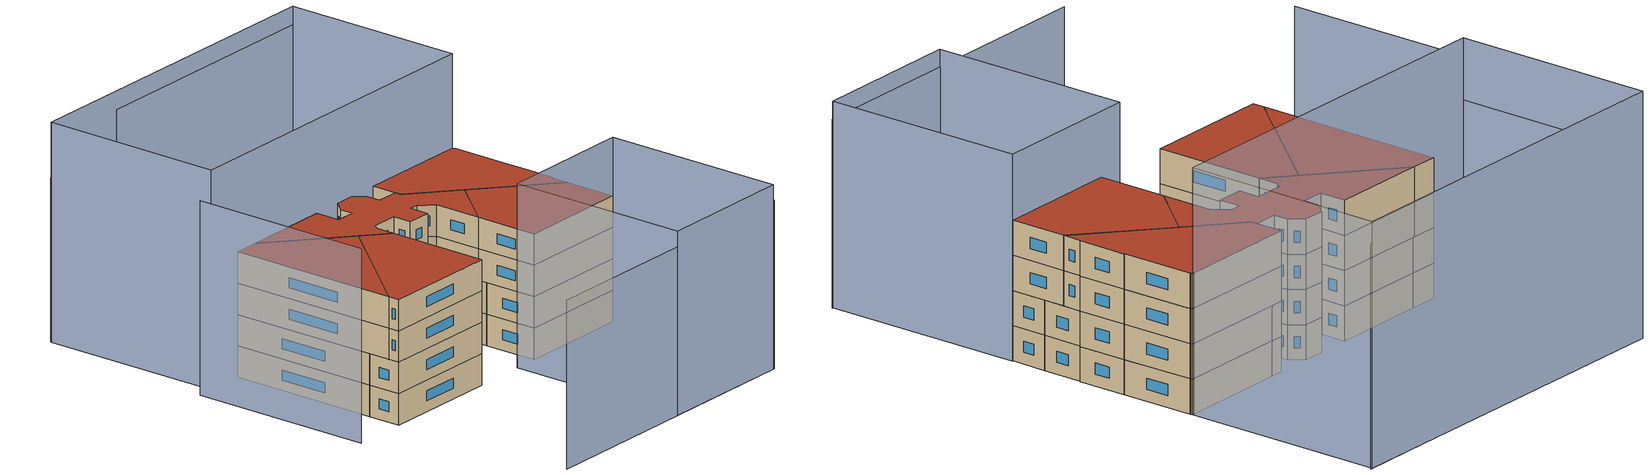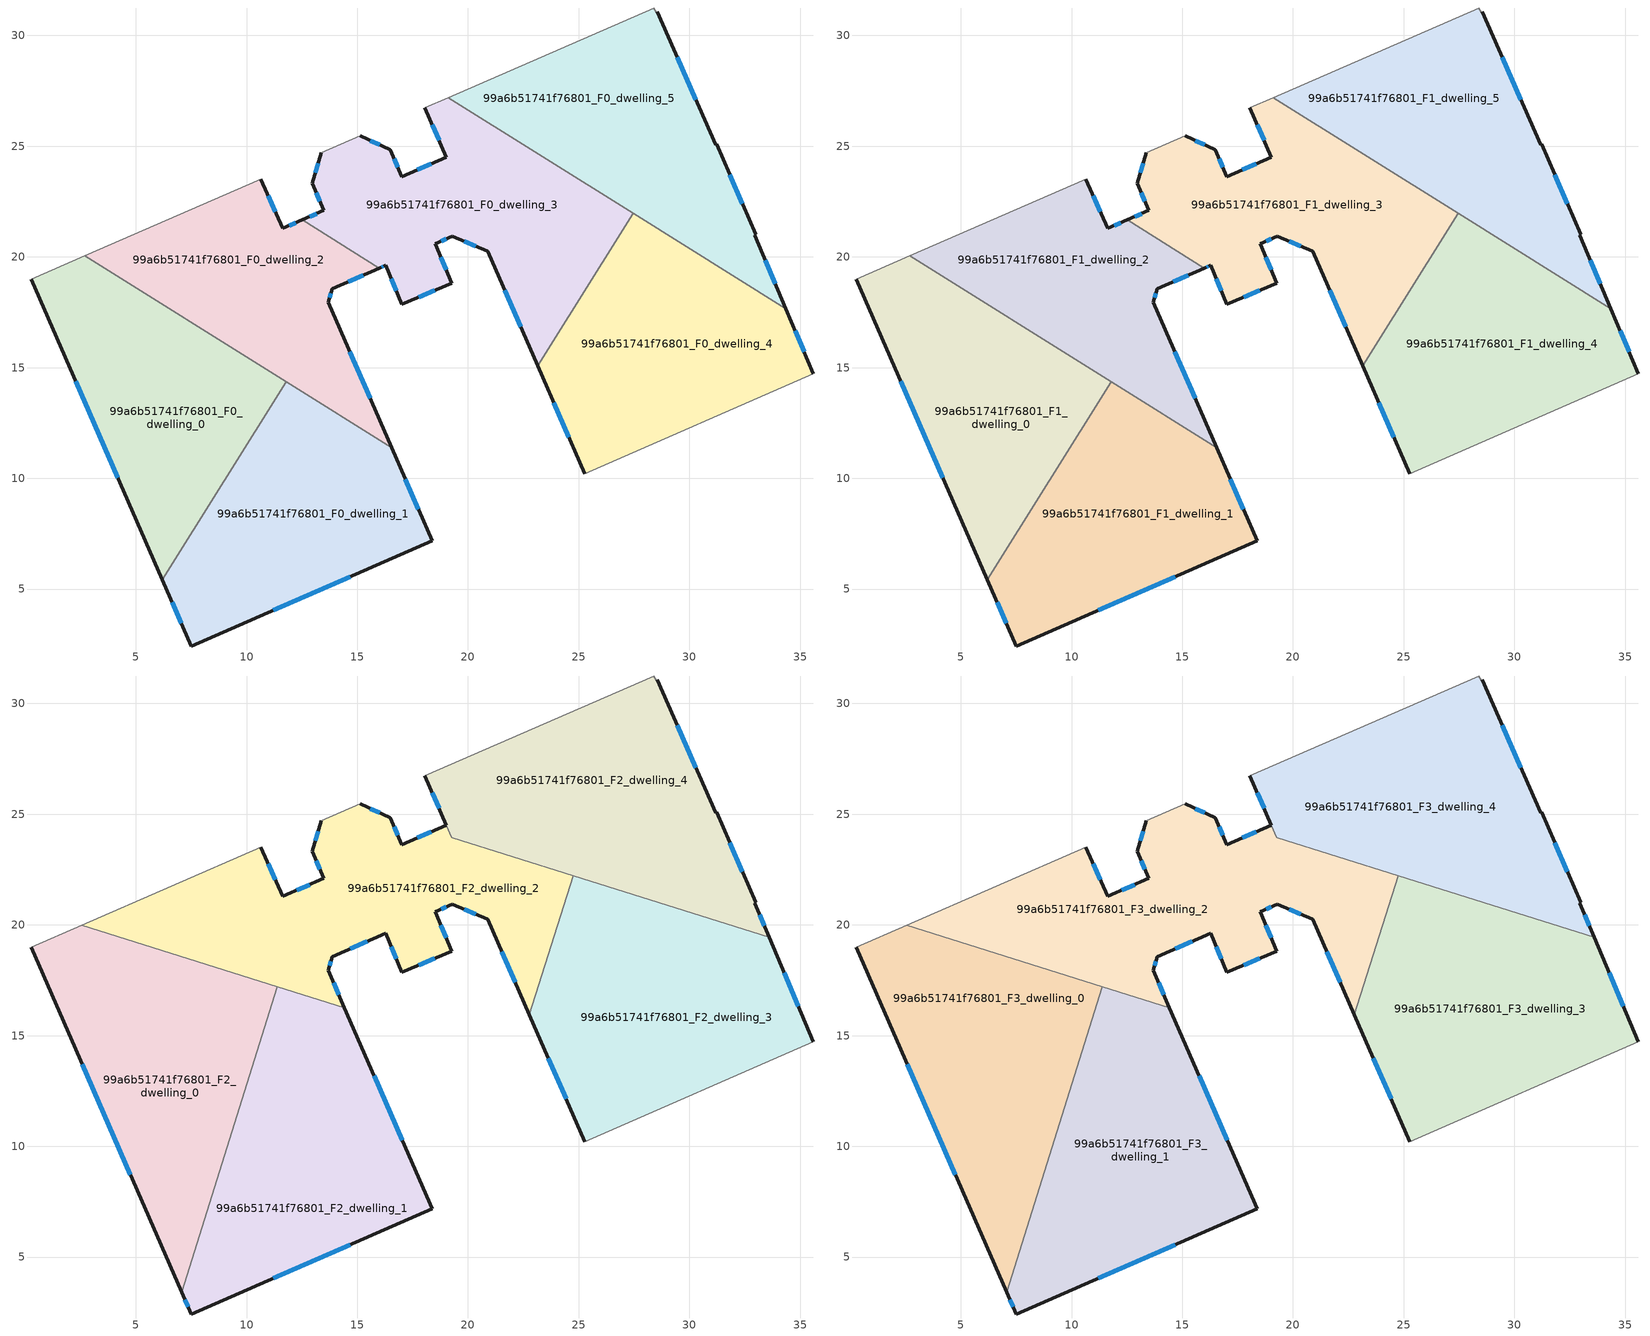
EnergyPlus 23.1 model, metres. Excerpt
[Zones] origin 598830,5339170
99a6b51741f76801_F0_dwelling_0
 floor ground (EU_floor_Construction): 11.79,14.36 6.2,5.41 0.27,19 2.69,20.05 z0
 wall outside (EU_wall_Construction): 0.27,19 6.2,5.41 z0:3
 wall to 99a6b51741f76801_F0_dwelling_1 (EU_wall_Construction): 6.2,5.41 11.79,14.36 z0:3
 wall adiabatic (EU_wall_Construction): 2.69,20.05 0.27,19 z0:3
 wall to 99a6b51741f76801_F0_dwelling_2 (EU_wall_Construction): 11.79,14.36 2.69,20.05 z0:3
 window (EU_Window_Construction): 2.28,14.38 4.18,10.04 z1.02:1.98
99a6b51741f76801_F0_dwelling_1
 floor ground (EU_floor_Construction): 16.55,11.38 18.39,7.18 7.5,2.43 6.2,5.41 11.79,14.36 z0
 wall outside (EU_wall_Construction): 6.2,5.41 7.5,2.43 18.39,7.18 16.55,11.38 z0:3
 wall to 99a6b51741f76801_F0_dwelling_2 (EU_wall_Construction): 16.55,11.38 11.79,14.36 z0:3
 window (EU_Window_Construction): 11.21,4.04 14.68,5.56 / 6.64,4.4 7.06,3.44 / 17.76,8.61 17.18,9.96 z1.02:1.98
99a6b51741f76801_F0_dwelling_2
 floor ground (EU_floor_Construction): 16,19.5 13.87,18.57 13.68,17.95 16.55,11.38 2.69,20.05 10.65,23.52 11.62,21.29 12.52,21.67 z0
 wall outside (EU_wall_Construction): 12.52,21.67 11.62,21.29 10.65,23.52 / 16.55,11.38 13.68,17.95 13.87,18.57 16,19.5 z0:3
 wall to 99a6b51741f76801_F0_dwelling_3 (EU_wall_Construction): 16,19.5 12.52,21.67 z0:3
 wall adiabatic (EU_wall_Construction): 10.65,23.52 2.69,20.05 z0:3
 window (EU_Window_Construction): 11.29,22.04 10.98,22.76 / 12.21,21.54 11.93,21.42 / 14.6,18.88 15.28,19.18 / 13.75,18.16 13.81,18.36 / 15.58,13.62 14.66,15.72 z1.02:1.98
99a6b51741f76801_F0_dwelling_3
 floor ground (EU_floor_Construction): 27.46,21.97 23.15,15.08 20.89,20.26 19.29,20.94 18.52,20.6 19.27,18.81 17,17.87 16.28,19.62 16,19.5 12.52,21.67 13.49,22.1 12.96,23.32 13.38,24.71 15.13,25.47 16.48,24.85 17.01,23.63 19.03,24.5 18.06,26.74 19.1,27.19 z0
 wall outside (EU_wall_Construction): 16,19.5 16.28,19.62 17,17.87 19.27,18.81 18.52,20.6 19.29,20.94 20.89,20.26 23.15,15.08 / 13.38,24.71 12.96,23.32 13.49,22.1 12.52,21.67 / 18.06,26.74 19.03,24.5 17.01,23.63 16.48,24.85 15.13,25.47 z0:3
 wall to 99a6b51741f76801_F0_dwelling_4 (EU_wall_Construction): 23.15,15.08 27.46,21.97 z0:3
 wall adiabatic (EU_wall_Construction): 15.13,25.47 13.38,24.71 / 19.1,27.19 18.06,26.74 z0:3
 wall to 99a6b51741f76801_F0_dwelling_5 (EU_wall_Construction): 27.46,21.97 19.1,27.19 z0:3
 window (EU_Window_Construction): 21.66,18.49 22.38,16.84 / 19.83,20.71 20.35,20.49 / 18.78,20.72 19.03,20.82 / 19.01,19.42 18.78,19.99 / 17.77,18.19 18.5,18.49 / 16.52,19.02 16.76,18.46 / 16.09,19.54 16.18,19.58 / 13.16,21.95 12.85,21.82 / 13.14,22.9 13.31,22.51 / 13.23,24.23 13.1,23.79 / 16.02,25.06 15.59,25.26 / 16.83,24.04 16.66,24.43 / 18.34,24.21 17.7,23.93 / 18.39,25.98 18.7,25.26 z1.02:1.98
99a6b51741f76801_F0_dwelling_4
 floor ground (EU_floor_Construction): 34.36,17.66 35.6,14.73 25.28,10.2 23.15,15.08 27.46,21.97 z0
 wall outside (EU_wall_Construction): 23.15,15.08 25.28,10.2 / 35.6,14.73 34.36,17.66 z0:3
 wall adiabatic (EU_wall_Construction): 25.28,10.2 35.6,14.73 z0:3
 wall to 99a6b51741f76801_F0_dwelling_5 (EU_wall_Construction): 34.36,17.66 27.46,21.97 z0:3
 window (EU_Window_Construction): 23.88,13.42 24.56,11.86 / 35.18,15.72 34.78,16.66 z1.02:1.98
99a6b51741f76801_F0_dwelling_5
 floor ground (EU_floor_Construction): 28.55,31.07 31.19,25.06 31.23,25.08 32.99,21.03 32.95,20.98 34.36,17.66 19.1,27.19 28.4,31.24 28.5,31.05 z0
 wall outside (EU_wall_Construction): 34.36,17.66 32.95,20.98 32.99,21.03 31.23,25.08 31.19,25.06 28.55,31.07 z0:3
 wall adiabatic (EU_wall_Construction): 28.55,31.07 28.5,31.05 28.4,31.24 19.1,27.19 z0:3
 window (EU_Window_Construction): 30.29,27.1 29.45,29.02 / 32.39,22.41 31.83,23.7 / 33.88,18.79 33.43,19.85 z1.02:1.98
99a6b51741f76801_F1_dwelling_0
 floor to 99a6b51741f76801_F0_dwelling_0 (EU_floor_Construction): 11.79,14.36 6.2,5.41 0.27,19 2.69,20.05 z3
 wall outside (EU_wall_Construction): 0.27,19 6.2,5.41 z3:6
 wall to 99a6b51741f76801_F1_dwelling_1 (EU_wall_Construction): 6.2,5.41 11.79,14.36 z3:6
 wall adiabatic (EU_wall_Construction): 2.69,20.05 0.27,19 z3:6
 wall to 99a6b51741f76801_F1_dwelling_2 (EU_wall_Construction): 11.79,14.36 2.69,20.05 z3:6
 window (EU_Window_Construction): 2.28,14.38 4.18,10.04 z4.02:4.98
99a6b51741f76801_F1_dwelling_1
 floor to 99a6b51741f76801_F0_dwelling_1 (EU_floor_Construction): 16.55,11.38 18.39,7.18 7.5,2.43 6.2,5.41 11.79,14.36 z3
 wall outside (EU_wall_Construction): 6.2,5.41 7.5,2.43 18.39,7.18 16.55,11.38 z3:6
 wall to 99a6b51741f76801_F1_dwelling_2 (EU_wall_Construction): 16.55,11.38 11.79,14.36 z3:6
 window (EU_Window_Construction): 11.21,4.04 14.68,5.56 / 6.64,4.4 7.06,3.44 / 17.76,8.61 17.18,9.96 z4.02:4.98
99a6b51741f76801_F1_dwelling_2
 floor to 99a6b51741f76801_F0_dwelling_2 (EU_floor_Construction): 16,19.5 13.87,18.57 13.68,17.95 16.55,11.38 2.69,20.05 10.65,23.52 11.62,21.29 12.52,21.67 z3
 wall outside (EU_wall_Construction): 12.52,21.67 11.62,21.29 10.65,23.52 / 16.55,11.38 13.68,17.95 13.87,18.57 16,19.5 z3:6
 wall to 99a6b51741f76801_F1_dwelling_3 (EU_wall_Construction): 16,19.5 12.52,21.67 z3:6
 wall adiabatic (EU_wall_Construction): 10.65,23.52 2.69,20.05 z3:6
 window (EU_Window_Construction): 11.29,22.04 10.98,22.76 / 12.21,21.54 11.93,21.42 / 14.6,18.88 15.28,19.18 / 13.75,18.16 13.81,18.36 / 15.58,13.62 14.66,15.72 z4.02:4.98
99a6b51741f76801_F1_dwelling_3
 floor to 99a6b51741f76801_F0_dwelling_3 (EU_floor_Construction): 27.46,21.97 23.15,15.08 20.89,20.26 19.29,20.94 18.52,20.6 19.27,18.81 17,17.87 16.28,19.62 16,19.5 12.52,21.67 13.49,22.1 12.96,23.32 13.38,24.71 15.13,25.47 16.48,24.85 17.01,23.63 19.03,24.5 18.06,26.74 19.1,27.19 z3
 wall outside (EU_wall_Construction): 16,19.5 16.28,19.62 17,17.87 19.27,18.81 18.52,20.6 19.29,20.94 20.89,20.26 23.15,15.08 / 13.38,24.71 12.96,23.32 13.49,22.1 12.52,21.67 / 18.06,26.74 19.03,24.5 17.01,23.63 16.48,24.85 15.13,25.47 z3:6
 wall to 99a6b51741f76801_F1_dwelling_4 (EU_wall_Construction): 23.15,15.08 27.46,21.97 z3:6
 wall adiabatic (EU_wall_Construction): 15.13,25.47 13.38,24.71 / 19.1,27.19 18.06,26.74 z3:6
 wall to 99a6b51741f76801_F1_dwelling_5 (EU_wall_Construction): 27.46,21.97 19.1,27.19 z3:6
 window (EU_Window_Construction): 21.66,18.49 22.38,16.84 / 19.83,20.71 20.35,20.49 / 18.78,20.72 19.03,20.82 / 19.01,19.42 18.78,19.99 / 17.77,18.19 18.5,18.49 / 16.52,19.02 16.76,18.46 / 16.09,19.54 16.18,19.58 / 13.16,21.95 12.85,21.82 / 13.14,22.9 13.31,22.51 / 13.23,24.23 13.1,23.79 / 16.02,25.06 15.59,25.26 / 16.83,24.04 16.66,24.43 / 18.34,24.21 17.7,23.93 / 18.39,25.98 18.7,25.26 z4.02:4.98
99a6b51741f76801_F1_dwelling_4
 floor to 99a6b51741f76801_F0_dwelling_4 (EU_floor_Construction): 34.36,17.66 35.6,14.73 25.28,10.2 23.15,15.08 27.46,21.97 z3
 wall outside (EU_wall_Construction): 23.15,15.08 25.28,10.2 / 35.6,14.73 34.36,17.66 z3:6
 wall adiabatic (EU_wall_Construction): 25.28,10.2 35.6,14.73 z3:6
 wall to 99a6b51741f76801_F1_dwelling_5 (EU_wall_Construction): 34.36,17.66 27.46,21.97 z3:6
 window (EU_Window_Construction): 23.88,13.42 24.56,11.86 / 35.18,15.72 34.78,16.66 z4.02:4.98
99a6b51741f76801_F1_dwelling_5
 floor to 99a6b51741f76801_F0_dwelling_5 (EU_floor_Construction): 28.55,31.07 31.19,25.06 31.23,25.08 32.99,21.03 32.95,20.98 34.36,17.66 19.1,27.19 28.4,31.24 28.5,31.05 z3
 wall outside (EU_wall_Construction): 34.36,17.66 32.95,20.98 32.99,21.03 31.23,25.08 31.19,25.06 28.55,31.07 z3:6
 wall adiabatic (EU_wall_Construction): 28.55,31.07 28.5,31.05 28.4,31.24 19.1,27.19 z3:6
 window (EU_Window_Construction): 30.29,27.1 29.45,29.02 / 32.39,22.41 31.83,23.7 / 33.88,18.79 33.43,19.85 z4.02:4.98
99a6b51741f76801_F2_dwelling_0
 floor to 99a6b51741f76801_F1_dwelling_0 (EU_floor_Construction): 10.71,15.03 9.21,10.23 6.2,5.41 0.27,19 2.55,19.99 3.03,19.84 z6
 floor to 99a6b51741f76801_F1_dwelling_1 (EU_floor_Construction): 9.21,10.23 7.07,3.42 6.2,5.41 z6
 floor to 99a6b51741f76801_F1_dwelling_2 (EU_floor_Construction): 11.4,17.21 10.71,15.03 3.03,19.84 z6
 wall outside (EU_wall_Construction): 0.27,19 7.07,3.42 z6:9
 wall adiabatic (EU_wall_Construction): 2.55,19.99 0.27,19 z6:9
 wall to 99a6b51741f76801_F2_dwelling_1 (EU_wall_Construction): 7.07,3.42 11.4,17.21 z6:9
 wall to 99a6b51741f76801_F2_dwelling_2 (EU_wall_Construction): 11.4,17.21 2.55,19.99 z6:9
 window (EU_Window_Construction): 2.58,13.7 4.76,8.72 z7.02:7.98
99a6b51741f76801_F2_dwelling_1
 floor to 99a6b51741f76801_F1_dwelling_1 (EU_floor_Construction): 16.55,11.39 18.39,7.18 7.5,2.43 7.07,3.42 9.21,10.23 11.79,14.36 z6
 floor to 99a6b51741f76801_F1_dwelling_0 (EU_floor_Construction): 11.79,14.36 9.21,10.23 10.71,15.03 z6
 floor to 99a6b51741f76801_F1_dwelling_2 (EU_floor_Construction): 14.42,16.27 16.55,11.39 10.71,15.03 11.4,17.21 z6
 wall outside (EU_wall_Construction): 7.07,3.42 7.5,2.43 18.39,7.18 14.42,16.27 z6:9
 wall to 99a6b51741f76801_F2_dwelling_2 (EU_wall_Construction): 14.42,16.27 11.4,17.21 z6:9
 window (EU_Window_Construction): 17.04,10.27 15.77,13.18 / 11.21,4.04 14.68,5.56 / 7.22,3.08 7.36,2.76 z7.02:7.98
99a6b51741f76801_F2_dwelling_2
 floor to 99a6b51741f76801_F1_dwelling_2 (EU_floor_Construction): 12.52,21.67 16,19.5 13.87,18.57 13.68,17.95 14.42,16.27 3.03,19.84 2.69,20.05 10.65,23.52 11.62,21.29 z6
 floor to 99a6b51741f76801_F1_dwelling_0 (EU_floor_Construction): 3.03,19.84 2.55,19.99 2.69,20.05 z6
 floor to 99a6b51741f76801_F1_dwelling_3 (EU_floor_Construction): 24.75,22.21 22.78,15.93 20.89,20.26 19.29,20.94 18.52,20.6 19.27,18.81 17,17.87 16.28,19.62 16,19.5 12.52,21.67 13.49,22.1 12.96,23.32 13.38,24.71 15.13,25.47 16.48,24.85 17.01,23.63 19.03,24.5 19.28,23.93 z6
 wall outside (EU_wall_Construction): 14.42,16.27 13.68,17.95 13.87,18.57 16.28,19.62 17,17.87 19.27,18.81 18.52,20.6 19.29,20.94 20.89,20.26 22.78,15.93 / 13.38,24.71 12.96,23.32 13.49,22.1 11.62,21.29 10.65,23.52 / 19.03,24.5 17.01,23.63 16.48,24.85 15.13,25.47 z6:9
 wall adiabatic (EU_wall_Construction): 10.65,23.52 2.55,19.99 / 15.13,25.47 13.38,24.71 z6:9
 wall to 99a6b51741f76801_F2_dwelling_4 (EU_wall_Construction): 24.75,22.21 19.28,23.93 19.03,24.5 z6:9
 wall to 99a6b51741f76801_F2_dwelling_3 (EU_wall_Construction): 22.78,15.93 24.75,22.21 z6:9
 window (EU_Window_Construction): 17.77,18.19 18.5,18.49 / 16.52,19.02 16.76,18.46 / 14.69,18.92 15.46,19.26 / 13.75,18.16 13.81,18.36 / 14.17,16.84 13.93,17.38 / 11.29,22.04 10.98,22.76 / 12.86,21.82 12.26,21.56 / 13.14,22.9 13.31,22.51 / 13.23,24.23 13.1,23.79 / 16.02,25.06 15.59,25.26 / 16.83,24.04 16.66,24.43 / 18.34,24.21 17.7,23.93 / 21.53,18.79 22.14,17.41 / 19.83,20.71 20.35,20.49 / 18.78,20.72 19.03,20.82 / 19.01,19.42 18.78,19.99 z7.02:7.98
99a6b51741f76801_F2_dwelling_3
 floor to 99a6b51741f76801_F1_dwelling_4 (EU_floor_Construction): 34.36,17.66 35.6,14.73 25.28,10.2 23.15,15.08 27.14,21.46 29.41,20.75 z6
 floor to 99a6b51741f76801_F1_dwelling_3 (EU_floor_Construction): 27.14,21.46 23.15,15.08 22.78,15.93 24.75,22.21 z6
 floor to 99a6b51741f76801_F1_dwelling_5 (EU_floor_Construction): 33.61,19.44 34.36,17.66 29.41,20.75 z6
 wall outside (EU_wall_Construction): 22.78,15.93 25.28,10.2 / 35.6,14.73 33.61,19.43 z6:9
 wall adiabatic (EU_wall_Construction): 25.28,10.2 35.6,14.73 z6:9
 wall to 99a6b51741f76801_F2_dwelling_4 (EU_wall_Construction): 33.61,19.43 24.75,22.21 z6:9
 window (EU_Window_Construction): 23.63,13.98 24.43,12.15 / 34.92,16.33 34.29,17.83 z7.02:7.98
99a6b51741f76801_F2_dwelling_4
 floor to 99a6b51741f76801_F1_dwelling_3 (EU_floor_Construction): 27.46,21.97 27.14,21.46 19.28,23.93 18.06,26.74 19.11,27.19 z6
 floor to 99a6b51741f76801_F1_dwelling_5 (EU_floor_Construction): 28.55,31.07 31.19,25.06 31.23,25.08 32.99,21.03 32.95,20.98 33.61,19.44 29.41,20.75 19.11,27.19 28.4,31.24 28.5,31.05 z6
 floor to 99a6b51741f76801_F1_dwelling_4 (EU_floor_Construction): 29.41,20.75 27.14,21.46 27.46,21.97 z6
 wall outside (EU_wall_Construction): 18.06,26.74 19.03,24.51 / 33.61,19.43 32.95,20.98 32.99,21.03 31.23,25.08 31.19,25.06 28.55,31.07 z6:9
 wall adiabatic (EU_wall_Construction): 28.55,31.07 28.5,31.05 28.4,31.24 18.06,26.74 z6:9
 window (EU_Window_Construction): 18.39,25.98 18.7,25.27 / 30.29,27.1 29.45,29.02 / 32.39,22.41 31.83,23.7 / 33.38,19.96 33.18,20.46 z7.02:7.98
99a6b51741f76801_F3_dwelling_0
 floor to 99a6b51741f76801_F2_dwelling_0 (EU_floor_Construction): 11.4,17.21 7.07,3.42 0.27,19 2.55,19.99 z9
 wall outside (EU_wall_Construction): 0.27,19 7.07,3.42 z9:12
 wall adiabatic (EU_wall_Construction): 2.55,19.99 0.27,19 z9:12
 wall to 99a6b51741f76801_F3_dwelling_1 (EU_wall_Construction): 7.07,3.42 11.4,17.21 z9:12
 wall to 99a6b51741f76801_F3_dwelling_2 (EU_wall_Construction): 11.4,17.21 2.55,19.99 z9:12
 window (EU_Window_Construction): 2.58,13.7 4.76,8.72 z10.02:10.98
 roof outside (EU_roof_Construction): 7.07,3.42 11.4,17.21 2.55,19.99 0.27,19 z12
99a6b51741f76801_F3_dwelling_1
 floor to 99a6b51741f76801_F2_dwelling_1 (EU_floor_Construction): 14.42,16.27 18.39,7.18 7.5,2.43 7.07,3.42 11.4,17.21 z9
 wall outside (EU_wall_Construction): 7.07,3.42 7.5,2.43 18.39,7.18 14.42,16.27 z9:12
 wall to 99a6b51741f76801_F3_dwelling_2 (EU_wall_Construction): 14.42,16.27 11.4,17.21 z9:12
 window (EU_Window_Construction): 17.04,10.27 15.77,13.18 / 11.21,4.04 14.68,5.56 / 7.22,3.08 7.36,2.76 z10.02:10.98
 roof outside (EU_roof_Construction): 18.39,7.18 14.42,16.27 11.4,17.21 7.07,3.42 7.5,2.43 z12
99a6b51741f76801_F3_dwelling_2
 floor to 99a6b51741f76801_F2_dwelling_2 (EU_floor_Construction): 24.75,22.21 22.78,15.93 20.89,20.26 19.29,20.94 18.52,20.6 19.27,18.81 17,17.87 16.28,19.62 13.87,18.57 13.68,17.95 14.42,16.27 2.55,19.99 10.65,23.52 11.62,21.29 13.49,22.1 12.96,23.32 13.38,24.71 15.13,25.47 16.48,24.85 17.01,23.63 19.03,24.5 19.28,23.93 z9
 wall outside (EU_wall_Construction): 14.42,16.27 13.68,17.95 13.87,18.57 16.28,19.62 17,17.87 19.27,18.81 18.52,20.6 19.29,20.94 20.89,20.26 22.78,15.93 / 13.38,24.71 12.96,23.32 13.49,22.1 11.62,21.29 10.65,23.52 / 19.03,24.5 17.01,23.63 16.48,24.85 15.13,25.47 z9:12
 wall adiabatic (EU_wall_Construction): 10.65,23.52 2.55,19.99 / 15.13,25.47 13.38,24.71 z9:12
 wall to 99a6b51741f76801_F3_dwelling_4 (EU_wall_Construction): 24.75,22.21 19.28,23.93 19.03,24.5 z9:12
 wall to 99a6b51741f76801_F3_dwelling_3 (EU_wall_Construction): 22.78,15.93 24.75,22.21 z9:12
 window (EU_Window_Construction): 17.77,18.19 18.5,18.49 / 16.52,19.02 16.76,18.46 / 14.69,18.92 15.46,19.26 / 13.75,18.16 13.81,18.36 / 14.17,16.84 13.93,17.38 / 11.29,22.04 10.98,22.76 / 12.86,21.82 12.26,21.56 / 13.14,22.9 13.31,22.51 / 13.23,24.23 13.1,23.79 / 16.02,25.06 15.59,25.26 / 16.83,24.04 16.66,24.43 / 18.34,24.21 17.7,23.93 / 21.53,18.79 22.14,17.41 / 19.83,20.71 20.35,20.49 / 18.78,20.72 19.03,20.82 / 19.01,19.42 18.78,19.99 z10.02:10.98
 roof outside (EU_roof_Construction): 22.78,15.93 24.75,22.21 19.28,23.93 19.03,24.5 17.01,23.63 16.48,24.85 15.13,25.47 13.38,24.71 12.96,23.32 13.49,22.1 11.62,21.29 10.65,23.52 2.55,19.99 14.42,16.27 13.68,17.95 13.87,18.57 16.28,19.62 17,17.87 19.27,18.81 18.52,20.6 19.29,20.94 20.89,20.26 z12
99a6b51741f76801_F3_dwelling_3
 floor to 99a6b51741f76801_F2_dwelling_3 (EU_floor_Construction): 33.61,19.43 35.6,14.73 25.28,10.2 22.78,15.93 24.75,22.21 z9
 wall outside (EU_wall_Construction): 22.78,15.93 25.28,10.2 / 35.6,14.73 33.61,19.43 z9:12
 wall adiabatic (EU_wall_Construction): 25.28,10.2 35.6,14.73 z9:12
 wall to 99a6b51741f76801_F3_dwelling_4 (EU_wall_Construction): 33.61,19.43 24.75,22.21 z9:12
 window (EU_Window_Construction): 23.63,13.98 24.43,12.15 / 34.92,16.33 34.29,17.83 z10.02:10.98
 roof outside (EU_roof_Construction): 35.6,14.73 33.61,19.43 24.75,22.21 22.78,15.93 25.28,10.2 z12
99a6b51741f76801_F3_dwelling_4
 floor to 99a6b51741f76801_F2_dwelling_4 (EU_floor_Construction): 28.55,31.07 31.19,25.06 31.23,25.08 32.99,21.03 32.95,20.98 33.61,19.43 19.28,23.93 18.06,26.74 28.4,31.24 28.5,31.05 z9
 wall outside (EU_wall_Construction): 18.06,26.74 19.03,24.51 / 33.61,19.43 32.95,20.98 32.99,21.03 31.23,25.08 31.19,25.06 28.55,31.07 z9:12
 wall adiabatic (EU_wall_Construction): 28.55,31.07 28.5,31.05 28.4,31.24 18.06,26.74 z9:12
 window (EU_Window_Construction): 18.39,25.98 18.7,25.27 / 30.29,27.1 29.45,29.02 / 32.39,22.41 31.83,23.7 / 33.38,19.96 33.18,20.46 z10.02:10.98
 roof outside (EU_roof_Construction): 33.61,19.43 32.95,20.98 32.99,21.03 31.23,25.08 31.19,25.06 28.55,31.07 28.5,31.05 28.4,31.24 18.06,26.74 19.28,23.93 z12
shading: 15.79,-13.58 42.96,-1.69 z0:16.1; -4.63,16.89 2.61,0.3 z0:18.6; 23.09,9.23 35.63,14.74 / 35.63,14.74 42.87,-1.73 / 42.87,-1.73 30.33,-7.24 / 30.33,-7.24 23.09,9.23 z0:17.6; -10.35,34.06 -3.14,17.5 z0:15.7; -10.35,34.04 21.25,47.74 / 21.25,47.74 28.41,31.22 / 28.41,31.22 -3.18,17.52 / -3.18,17.52 -10.35,34.04 z0:21; 21.42,47.82 -1.82,37.66 z0:19.2
[Building]
EU S2 Campaign: North Axis=0; Terrain=City; Solar Distribution=FullExterior
[Site:Location]
Vienna: Latitude=48; Longitude=16.5; Time Zone=1; Elevation=183
[SizingPeriod:WeatherFileDays]
AnnualSizingPeriod: Begin Month=1; Begin Day of Month=1; End Month=12; End Day of Month=31; Day of Week for Start Day=Monday; Use Weather File Daylight Saving Period=No; Use Weather File Rain and Snow Indicators=No
[MATERIAL]
EU_InternalMass_Material: Roughness=MediumRough; Thickness=0.1; Conductivity=1; Density=1800; Specific Heat=900; Thermal Absorptance=0.9; Solar Absorptance=0.7; Visible Absorptance=0.7
[MATERIAL:NOMASS] Roughness=MediumRough; Thermal Absorptance=0.9; Solar Absorptance=0.7; Visible Absorptance=0.7
Name | Thermal Resistance
EU_wall_NoMass | 0.942466
EU_roof_NoMass | 0.551687
EU_floor_NoMass | 0.66527
[WINDOWMATERIAL:SIMPLEGLAZINGSYSTEM]
EU_Window_SimpleGlazing: UFactor=2.03367; Solar Heat Gain Coefficient=0.65; Visible Transmittance=0.65
[CONSTRUCTION]
EU_wall_Construction: EU_wall_NoMass
EU_roof_Construction: EU_roof_NoMass
EU_floor_Construction: EU_floor_NoMass
EU_Window_Construction: EU_Window_SimpleGlazing
EU_InternalMass_Construction: EU_InternalMass_Material
[ZONE] Type=1; Multiplier=1; Ceiling Height=autocalculate; Floor Area=autocalculate; Part of Total Floor Area=Yes
Name | Volume
99a6b51741f76801_F0_dwelling_0; 99a6b51741f76801_F1_dwelling_0 | 228.634
99a6b51741f76801_F2_dwelling_0; 99a6b51741f76801_F3_dwelling_0 | 264.623
99a6b51741f76801_F0_dwelling_1; 99a6b51741f76801_F1_dwelling_1 | 228.676
99a6b51741f76801_F2_dwelling_1; 99a6b51741f76801_F3_dwelling_1 | 264.612
99a6b51741f76801_F0_dwelling_2; 99a6b51741f76801_F1_dwelling_2 | 199.136
99a6b51741f76801_F2_dwelling_2; 99a6b51741f76801_F3_dwelling_2 | 285.18
99a6b51741f76801_F0_dwelling_3; 99a6b51741f76801_F1_dwelling_3 | 243.42
99a6b51741f76801_F2_dwelling_3; 99a6b51741f76801_F3_dwelling_3 | 284.494
99a6b51741f76801_F0_dwelling_4; 99a6b51741f76801_F1_dwelling_4 | 243.396
99a6b51741f76801_F2_dwelling_4; 99a6b51741f76801_F3_dwelling_4 | 272.987
99a6b51741f76801_F0_dwelling_5; 99a6b51741f76801_F1_dwelling_5 | 228.682
[INTERNALMASS] Construction=EU_InternalMass_Construction
Name | Zone or ZoneList | Surface Area
99a6b51741f76801_F0_dwelling_0_EU_InternalMass | 99a6b51741f76801_F0_dwelling_0 | 76.2118
99a6b51741f76801_F0_dwelling_1_EU_InternalMass | 99a6b51741f76801_F0_dwelling_1 | 76.2254
99a6b51741f76801_F0_dwelling_2_EU_InternalMass | 99a6b51741f76801_F0_dwelling_2 | 66.379
99a6b51741f76801_F0_dwelling_3_EU_InternalMass | 99a6b51741f76801_F0_dwelling_3 | 81.1387
99a6b51741f76801_F0_dwelling_4_EU_InternalMass | 99a6b51741f76801_F0_dwelling_4 | 81.1323
99a6b51741f76801_F0_dwelling_5_EU_InternalMass | 99a6b51741f76801_F0_dwelling_5 | 76.2277
99a6b51741f76801_F1_dwelling_0_EU_InternalMass | 99a6b51741f76801_F1_dwelling_0 | 76.2118
99a6b51741f76801_F1_dwelling_1_EU_InternalMass | 99a6b51741f76801_F1_dwelling_1 | 76.2254
99a6b51741f76801_F1_dwelling_2_EU_InternalMass | 99a6b51741f76801_F1_dwelling_2 | 66.379
99a6b51741f76801_F1_dwelling_3_EU_InternalMass | 99a6b51741f76801_F1_dwelling_3 | 81.1387
99a6b51741f76801_F1_dwelling_4_EU_InternalMass | 99a6b51741f76801_F1_dwelling_4 | 81.1323
99a6b51741f76801_F1_dwelling_5_EU_InternalMass | 99a6b51741f76801_F1_dwelling_5 | 76.2277
99a6b51741f76801_F2_dwelling_0_EU_InternalMass | 99a6b51741f76801_F2_dwelling_0 | 88.2064
99a6b51741f76801_F2_dwelling_1_EU_InternalMass | 99a6b51741f76801_F2_dwelling_1 | 88.2059
99a6b51741f76801_F2_dwelling_2_EU_InternalMass | 99a6b51741f76801_F2_dwelling_2 | 95.0585
99a6b51741f76801_F2_dwelling_3_EU_InternalMass | 99a6b51741f76801_F2_dwelling_3 | 94.831
99a6b51741f76801_F2_dwelling_4_EU_InternalMass | 99a6b51741f76801_F2_dwelling_4 | 91.0095
99a6b51741f76801_F3_dwelling_0_EU_InternalMass | 99a6b51741f76801_F3_dwelling_0 | 88.2064
99a6b51741f76801_F3_dwelling_1_EU_InternalMass | 99a6b51741f76801_F3_dwelling_1 | 88.2059
99a6b51741f76801_F3_dwelling_2_EU_InternalMass | 99a6b51741f76801_F3_dwelling_2 | 95.0585
99a6b51741f76801_F3_dwelling_3_EU_InternalMass | 99a6b51741f76801_F3_dwelling_3 | 94.831
99a6b51741f76801_F3_dwelling_4_EU_InternalMass | 99a6b51741f76801_F3_dwelling_4 | 91.0095
[OTHEREQUIPMENT] Fuel Type=Electricity; Design Level Calculation Method=Watts/Area; Power per Zone Floor Area=1; Fraction Latent=0; Fraction Radiant=0; Fraction Lost=0; Carbon Dioxide Generation Rate=0; EndUse Subcategory=EU_Step8_InternalGains
Name | Zone or ZoneList or Space or SpaceList | Schedule
EU_Step8_InternalGain_99a6b51741f76801_F0_dwelling_0_f000 | 99a6b51741f76801_F0_dwelling_0 | EU_Step8_GainSchedule_99a6b51741f76801_F0_dwelling_0_f000
EU_Step8_InternalGain_99a6b51741f76801_F0_dwelling_1_f000 | 99a6b51741f76801_F0_dwelling_1 | EU_Step8_GainSchedule_99a6b51741f76801_F0_dwelling_1_f000
EU_Step8_InternalGain_99a6b51741f76801_F0_dwelling_2_f000 | 99a6b51741f76801_F0_dwelling_2 | EU_Step8_GainSchedule_99a6b51741f76801_F0_dwelling_2_f000
EU_Step8_InternalGain_99a6b51741f76801_F0_dwelling_3_f000 | 99a6b51741f76801_F0_dwelling_3 | EU_Step8_GainSchedule_99a6b51741f76801_F0_dwelling_3_f000
EU_Step8_InternalGain_99a6b51741f76801_F0_dwelling_4_f000 | 99a6b51741f76801_F0_dwelling_4 | EU_Step8_GainSchedule_99a6b51741f76801_F0_dwelling_4_f000
EU_Step8_InternalGain_99a6b51741f76801_F0_dwelling_5_f000 | 99a6b51741f76801_F0_dwelling_5 | EU_Step8_GainSchedule_99a6b51741f76801_F0_dwelling_5_f000
EU_Step8_InternalGain_99a6b51741f76801_F1_dwelling_0_f000 | 99a6b51741f76801_F1_dwelling_0 | EU_Step8_GainSchedule_99a6b51741f76801_F1_dwelling_0_f000
EU_Step8_InternalGain_99a6b51741f76801_F1_dwelling_1_f000 | 99a6b51741f76801_F1_dwelling_1 | EU_Step8_GainSchedule_99a6b51741f76801_F1_dwelling_1_f000
EU_Step8_InternalGain_99a6b51741f76801_F1_dwelling_2_f000 | 99a6b51741f76801_F1_dwelling_2 | EU_Step8_GainSchedule_99a6b51741f76801_F1_dwelling_2_f000
EU_Step8_InternalGain_99a6b51741f76801_F1_dwelling_3_f000 | 99a6b51741f76801_F1_dwelling_3 | EU_Step8_GainSchedule_99a6b51741f76801_F1_dwelling_3_f000
EU_Step8_InternalGain_99a6b51741f76801_F1_dwelling_4_f000 | 99a6b51741f76801_F1_dwelling_4 | EU_Step8_GainSchedule_99a6b51741f76801_F1_dwelling_4_f000
EU_Step8_InternalGain_99a6b51741f76801_F1_dwelling_5_f000 | 99a6b51741f76801_F1_dwelling_5 | EU_Step8_GainSchedule_99a6b51741f76801_F1_dwelling_5_f000
EU_Step8_InternalGain_99a6b51741f76801_F2_dwelling_0_f000 | 99a6b51741f76801_F2_dwelling_0 | EU_Step8_GainSchedule_99a6b51741f76801_F2_dwelling_0_f000
EU_Step8_InternalGain_99a6b51741f76801_F2_dwelling_1_f000 | 99a6b51741f76801_F2_dwelling_1 | EU_Step8_GainSchedule_99a6b51741f76801_F2_dwelling_1_f000
EU_Step8_InternalGain_99a6b51741f76801_F2_dwelling_2_f000 | 99a6b51741f76801_F2_dwelling_2 | EU_Step8_GainSchedule_99a6b51741f76801_F2_dwelling_2_f000
EU_Step8_InternalGain_99a6b51741f76801_F2_dwelling_3_f000 | 99a6b51741f76801_F2_dwelling_3 | EU_Step8_GainSchedule_99a6b51741f76801_F2_dwelling_3_f000
EU_Step8_InternalGain_99a6b51741f76801_F2_dwelling_4_f000 | 99a6b51741f76801_F2_dwelling_4 | EU_Step8_GainSchedule_99a6b51741f76801_F2_dwelling_4_f000
EU_Step8_InternalGain_99a6b51741f76801_F3_dwelling_0_f000 | 99a6b51741f76801_F3_dwelling_0 | EU_Step8_GainSchedule_99a6b51741f76801_F3_dwelling_0_f000
EU_Step8_InternalGain_99a6b51741f76801_F3_dwelling_1_f000 | 99a6b51741f76801_F3_dwelling_1 | EU_Step8_GainSchedule_99a6b51741f76801_F3_dwelling_1_f000
EU_Step8_InternalGain_99a6b51741f76801_F3_dwelling_2_f000 | 99a6b51741f76801_F3_dwelling_2 | EU_Step8_GainSchedule_99a6b51741f76801_F3_dwelling_2_f000
EU_Step8_InternalGain_99a6b51741f76801_F3_dwelling_3_f000 | 99a6b51741f76801_F3_dwelling_3 | EU_Step8_GainSchedule_99a6b51741f76801_F3_dwelling_3_f000
EU_Step8_InternalGain_99a6b51741f76801_F3_dwelling_4_f000 | 99a6b51741f76801_F3_dwelling_4 | EU_Step8_GainSchedule_99a6b51741f76801_F3_dwelling_4_f000
[ZONEVENTILATION:DESIGNFLOWRATE] Schedule=EU_AlwaysOn; Design Flow Rate Calculation Method=AirChanges/Hour; Air Changes per Hour=0.530523; Ventilation Type=Natural; Fan Pressure Rise=0; Fan Total Efficiency=1; Constant Term Coefficient=1; Temperature Term Coefficient=0; Velocity Term Coefficient=0; Velocity Squared Term Coefficient=0; Minimum Indoor Temperature=-100; Maximum Indoor Temperature=100; Delta Temperature=-100; Minimum Outdoor Temperature=-100; Maximum Outdoor Temperature=100; Maximum Wind Speed=40
Name | Zone or ZoneList or Space or SpaceList
EU_ConstantAir_99a6b51741f76801_F0_dwelling_0 | 99a6b51741f76801_F0_dwelling_0
EU_ConstantAir_99a6b51741f76801_F0_dwelling_1 | 99a6b51741f76801_F0_dwelling_1
EU_ConstantAir_99a6b51741f76801_F0_dwelling_2 | 99a6b51741f76801_F0_dwelling_2
EU_ConstantAir_99a6b51741f76801_F0_dwelling_3 | 99a6b51741f76801_F0_dwelling_3
EU_ConstantAir_99a6b51741f76801_F0_dwelling_4 | 99a6b51741f76801_F0_dwelling_4
EU_ConstantAir_99a6b51741f76801_F0_dwelling_5 | 99a6b51741f76801_F0_dwelling_5
EU_ConstantAir_99a6b51741f76801_F1_dwelling_0 | 99a6b51741f76801_F1_dwelling_0
EU_ConstantAir_99a6b51741f76801_F1_dwelling_1 | 99a6b51741f76801_F1_dwelling_1
EU_ConstantAir_99a6b51741f76801_F1_dwelling_2 | 99a6b51741f76801_F1_dwelling_2
EU_ConstantAir_99a6b51741f76801_F1_dwelling_3 | 99a6b51741f76801_F1_dwelling_3
EU_ConstantAir_99a6b51741f76801_F1_dwelling_4 | 99a6b51741f76801_F1_dwelling_4
EU_ConstantAir_99a6b51741f76801_F1_dwelling_5 | 99a6b51741f76801_F1_dwelling_5
EU_ConstantAir_99a6b51741f76801_F2_dwelling_0 | 99a6b51741f76801_F2_dwelling_0
EU_ConstantAir_99a6b51741f76801_F2_dwelling_1 | 99a6b51741f76801_F2_dwelling_1
EU_ConstantAir_99a6b51741f76801_F2_dwelling_2 | 99a6b51741f76801_F2_dwelling_2
EU_ConstantAir_99a6b51741f76801_F2_dwelling_3 | 99a6b51741f76801_F2_dwelling_3
EU_ConstantAir_99a6b51741f76801_F2_dwelling_4 | 99a6b51741f76801_F2_dwelling_4
EU_ConstantAir_99a6b51741f76801_F3_dwelling_0 | 99a6b51741f76801_F3_dwelling_0
EU_ConstantAir_99a6b51741f76801_F3_dwelling_1 | 99a6b51741f76801_F3_dwelling_1
EU_ConstantAir_99a6b51741f76801_F3_dwelling_2 | 99a6b51741f76801_F3_dwelling_2
EU_ConstantAir_99a6b51741f76801_F3_dwelling_3 | 99a6b51741f76801_F3_dwelling_3
EU_ConstantAir_99a6b51741f76801_F3_dwelling_4 | 99a6b51741f76801_F3_dwelling_4
[HVACTEMPLATE:THERMOSTAT] Constant Heating Setpoint=20; Constant Cooling Setpoint=50
EU_HeatOnly_99a6b51741f76801_F0_dwelling_0; EU_HeatOnly_99a6b51741f76801_F0_dwelling_1; EU_HeatOnly_99a6b51741f76801_F0_dwelling_2; EU_HeatOnly_99a6b51741f76801_F0_dwelling_3; EU_HeatOnly_99a6b51741f76801_F0_dwelling_4; EU_HeatOnly_99a6b51741f76801_F0_dwelling_5; EU_HeatOnly_99a6b51741f76801_F1_dwelling_0; EU_HeatOnly_99a6b51741f76801_F1_dwelling_1; EU_HeatOnly_99a6b51741f76801_F1_dwelling_2; EU_HeatOnly_99a6b51741f76801_F1_dwelling_3; EU_HeatOnly_99a6b51741f76801_F1_dwelling_4; EU_HeatOnly_99a6b51741f76801_F1_dwelling_5; EU_HeatOnly_99a6b51741f76801_F2_dwelling_0; EU_HeatOnly_99a6b51741f76801_F2_dwelling_1; EU_HeatOnly_99a6b51741f76801_F2_dwelling_2; EU_HeatOnly_99a6b51741f76801_F2_dwelling_3; EU_HeatOnly_99a6b51741f76801_F2_dwelling_4; EU_HeatOnly_99a6b51741f76801_F3_dwelling_0; EU_HeatOnly_99a6b51741f76801_F3_dwelling_1; EU_HeatOnly_99a6b51741f76801_F3_dwelling_2; EU_HeatOnly_99a6b51741f76801_F3_dwelling_3; EU_HeatOnly_99a6b51741f76801_F3_dwelling_4
[HVACTEMPLATE:ZONE:IDEALLOADSAIRSYSTEM] System Availability Schedule=EU_AlwaysOn; Maximum Heating Supply Air Temperature=50; Minimum Cooling Supply Air Temperature=13; Maximum Heating Supply Air Humidity Ratio=0.0156; Minimum Cooling Supply Air Humidity Ratio=0.0077; Heating Limit=NoLimit; Cooling Limit=NoLimit; Heating Availability Schedule=EU_AlwaysOn; Cooling Availability Schedule=EU_CoolingOff; Dehumidification Control Type=ConstantSensibleHeatRatio; Cooling Sensible Heat Ratio=0.7; Dehumidification Setpoint=60; Humidification Control Type=None; Humidification Setpoint=30; Outdoor Air Method=None; Outdoor Air Flow Rate per Person=0.00944; Outdoor Air Flow Rate per Zone Floor Area=0; Outdoor Air Flow Rate per Zone=0; Demand Controlled Ventilation Type=None; Outdoor Air Economizer Type=NoEconomizer; Heat Recovery Type=None; Sensible Heat Recovery Effectiveness=0.7; Latent Heat Recovery Effectiveness=0.65
Name | Template Thermostat
99a6b51741f76801_F0_dwelling_0 | EU_HeatOnly_99a6b51741f76801_F0_dwelling_0
99a6b51741f76801_F0_dwelling_1 | EU_HeatOnly_99a6b51741f76801_F0_dwelling_1
99a6b51741f76801_F0_dwelling_2 | EU_HeatOnly_99a6b51741f76801_F0_dwelling_2
99a6b51741f76801_F0_dwelling_3 | EU_HeatOnly_99a6b51741f76801_F0_dwelling_3
99a6b51741f76801_F0_dwelling_4 | EU_HeatOnly_99a6b51741f76801_F0_dwelling_4
99a6b51741f76801_F0_dwelling_5 | EU_HeatOnly_99a6b51741f76801_F0_dwelling_5
99a6b51741f76801_F1_dwelling_0 | EU_HeatOnly_99a6b51741f76801_F1_dwelling_0
99a6b51741f76801_F1_dwelling_1 | EU_HeatOnly_99a6b51741f76801_F1_dwelling_1
99a6b51741f76801_F1_dwelling_2 | EU_HeatOnly_99a6b51741f76801_F1_dwelling_2
99a6b51741f76801_F1_dwelling_3 | EU_HeatOnly_99a6b51741f76801_F1_dwelling_3
99a6b51741f76801_F1_dwelling_4 | EU_HeatOnly_99a6b51741f76801_F1_dwelling_4
99a6b51741f76801_F1_dwelling_5 | EU_HeatOnly_99a6b51741f76801_F1_dwelling_5
99a6b51741f76801_F2_dwelling_0 | EU_HeatOnly_99a6b51741f76801_F2_dwelling_0
99a6b51741f76801_F2_dwelling_1 | EU_HeatOnly_99a6b51741f76801_F2_dwelling_1
99a6b51741f76801_F2_dwelling_2 | EU_HeatOnly_99a6b51741f76801_F2_dwelling_2
99a6b51741f76801_F2_dwelling_3 | EU_HeatOnly_99a6b51741f76801_F2_dwelling_3
99a6b51741f76801_F2_dwelling_4 | EU_HeatOnly_99a6b51741f76801_F2_dwelling_4
99a6b51741f76801_F3_dwelling_0 | EU_HeatOnly_99a6b51741f76801_F3_dwelling_0
99a6b51741f76801_F3_dwelling_1 | EU_HeatOnly_99a6b51741f76801_F3_dwelling_1
99a6b51741f76801_F3_dwelling_2 | EU_HeatOnly_99a6b51741f76801_F3_dwelling_2
99a6b51741f76801_F3_dwelling_3 | EU_HeatOnly_99a6b51741f76801_F3_dwelling_3
99a6b51741f76801_F3_dwelling_4 | EU_HeatOnly_99a6b51741f76801_F3_dwelling_4
[SIZING:ZONE] Zone Cooling Design Supply Air Temperature Input Method=SupplyAirTemperature; Zone Cooling Design Supply Air Temperature=13; Zone Heating Design Supply Air Temperature Input Method=SupplyAirTemperature; Zone Heating Design Supply Air Temperature=50; Zone Cooling Design Supply Air Humidity Ratio=0.008; Zone Heating Design Supply Air Humidity Ratio=0.008; Cooling Design Air Flow Method=DesignDay; Cooling Design Air Flow Rate=0; Cooling Minimum Air Flow per Zone Floor Area=0.000762; Cooling Minimum Air Flow=0; Cooling Minimum Air Flow Fraction=0.2; Heating Design Air Flow Method=DesignDay; Heating Design Air Flow Rate=0; Heating Maximum Air Flow per Zone Floor Area=0.002032; Heating Maximum Air Flow=0.141576; Heating Maximum Air Flow Fraction=0.3; Account for Dedicated Outdoor Air System=No; Dedicated Outdoor Air System Control Strategy=NeutralSupplyAir; Dedicated Outdoor Air Low Setpoint Temperature for Design=autosize; Dedicated Outdoor Air High Setpoint Temperature for Design=autosize; Zone Load Sizing Method=Sensible Load Only No Latent Load; Zone Latent Cooling Design Supply Air Humidity Ratio Input Method=HumidityRatioDifference; Zone Cooling Design Supply Air Humidity Ratio Difference=0.005; Zone Latent Heating Design Supply Air Humidity Ratio Input Method=HumidityRatioDifference; Zone Humidification Design Supply Air Humidity Ratio Difference=0.005
99a6b51741f76801_F0_dwelling_0; 99a6b51741f76801_F0_dwelling_1; 99a6b51741f76801_F0_dwelling_2; 99a6b51741f76801_F0_dwelling_3; 99a6b51741f76801_F0_dwelling_4; 99a6b51741f76801_F0_dwelling_5; 99a6b51741f76801_F1_dwelling_0; 99a6b51741f76801_F1_dwelling_1; 99a6b51741f76801_F1_dwelling_2; 99a6b51741f76801_F1_dwelling_3; 99a6b51741f76801_F1_dwelling_4; 99a6b51741f76801_F1_dwelling_5; 99a6b51741f76801_F2_dwelling_0; 99a6b51741f76801_F2_dwelling_1; 99a6b51741f76801_F2_dwelling_2; 99a6b51741f76801_F2_dwelling_3; 99a6b51741f76801_F2_dwelling_4; 99a6b51741f76801_F3_dwelling_0; 99a6b51741f76801_F3_dwelling_1; 99a6b51741f76801_F3_dwelling_2; 99a6b51741f76801_F3_dwelling_3; 99a6b51741f76801_F3_dwelling_4
[SCHEDULE:CONSTANT]
Name | Hourly Value
EU_AlwaysOn | 1
EU_CoolingOff | 0
[SCHEDULE:FILE] Column Number=1; Rows to Skip at Top=0; Number of Hours of Data=8760; Column Separator=Comma; Interpolate to Timestep=No; Minutes per Item=60; Adjust Schedule for Daylight Savings=Yes
Name | File
EU_Step8_GainSchedule_99a6b51741f76801_F0_dwelling_0_f000 | ../../schedules/99a6b51741f76801/99a6b51741f76801_F0_dwelling_0_f000_gain.csv
EU_Step8_GainSchedule_99a6b51741f76801_F0_dwelling_1_f000 | ../../schedules/99a6b51741f76801/99a6b51741f76801_F0_dwelling_1_f000_gain.csv
EU_Step8_GainSchedule_99a6b51741f76801_F0_dwelling_2_f000 | ../../schedules/99a6b51741f76801/99a6b51741f76801_F0_dwelling_2_f000_gain.csv
EU_Step8_GainSchedule_99a6b51741f76801_F0_dwelling_3_f000 | ../../schedules/99a6b51741f76801/99a6b51741f76801_F0_dwelling_3_f000_gain.csv
EU_Step8_GainSchedule_99a6b51741f76801_F0_dwelling_4_f000 | ../../schedules/99a6b51741f76801/99a6b51741f76801_F0_dwelling_4_f000_gain.csv
EU_Step8_GainSchedule_99a6b51741f76801_F0_dwelling_5_f000 | ../../schedules/99a6b51741f76801/99a6b51741f76801_F0_dwelling_5_f000_gain.csv
EU_Step8_GainSchedule_99a6b51741f76801_F1_dwelling_0_f000 | ../../schedules/99a6b51741f76801/99a6b51741f76801_F1_dwelling_0_f000_gain.csv
EU_Step8_GainSchedule_99a6b51741f76801_F1_dwelling_1_f000 | ../../schedules/99a6b51741f76801/99a6b51741f76801_F1_dwelling_1_f000_gain.csv
EU_Step8_GainSchedule_99a6b51741f76801_F1_dwelling_2_f000 | ../../schedules/99a6b51741f76801/99a6b51741f76801_F1_dwelling_2_f000_gain.csv
EU_Step8_GainSchedule_99a6b51741f76801_F1_dwelling_3_f000 | ../../schedules/99a6b51741f76801/99a6b51741f76801_F1_dwelling_3_f000_gain.csv
EU_Step8_GainSchedule_99a6b51741f76801_F1_dwelling_4_f000 | ../../schedules/99a6b51741f76801/99a6b51741f76801_F1_dwelling_4_f000_gain.csv
EU_Step8_GainSchedule_99a6b51741f76801_F1_dwelling_5_f000 | ../../schedules/99a6b51741f76801/99a6b51741f76801_F1_dwelling_5_f000_gain.csv
EU_Step8_GainSchedule_99a6b51741f76801_F2_dwelling_0_f000 | ../../schedules/99a6b51741f76801/99a6b51741f76801_F2_dwelling_0_f000_gain.csv
EU_Step8_GainSchedule_99a6b51741f76801_F2_dwelling_1_f000 | ../../schedules/99a6b51741f76801/99a6b51741f76801_F2_dwelling_1_f000_gain.csv
EU_Step8_GainSchedule_99a6b51741f76801_F2_dwelling_2_f000 | ../../schedules/99a6b51741f76801/99a6b51741f76801_F2_dwelling_2_f000_gain.csv
EU_Step8_GainSchedule_99a6b51741f76801_F2_dwelling_3_f000 | ../../schedules/99a6b51741f76801/99a6b51741f76801_F2_dwelling_3_f000_gain.csv
EU_Step8_GainSchedule_99a6b51741f76801_F2_dwelling_4_f000 | ../../schedules/99a6b51741f76801/99a6b51741f76801_F2_dwelling_4_f000_gain.csv
EU_Step8_GainSchedule_99a6b51741f76801_F3_dwelling_0_f000 | ../../schedules/99a6b51741f76801/99a6b51741f76801_F3_dwelling_0_f000_gain.csv
EU_Step8_GainSchedule_99a6b51741f76801_F3_dwelling_1_f000 | ../../schedules/99a6b51741f76801/99a6b51741f76801_F3_dwelling_1_f000_gain.csv
EU_Step8_GainSchedule_99a6b51741f76801_F3_dwelling_2_f000 | ../../schedules/99a6b51741f76801/99a6b51741f76801_F3_dwelling_2_f000_gain.csv
EU_Step8_GainSchedule_99a6b51741f76801_F3_dwelling_3_f000 | ../../schedules/99a6b51741f76801/99a6b51741f76801_F3_dwelling_3_f000_gain.csv
EU_Step8_GainSchedule_99a6b51741f76801_F3_dwelling_4_f000 | ../../schedules/99a6b51741f76801/99a6b51741f76801_F3_dwelling_4_f000_gain.csv
